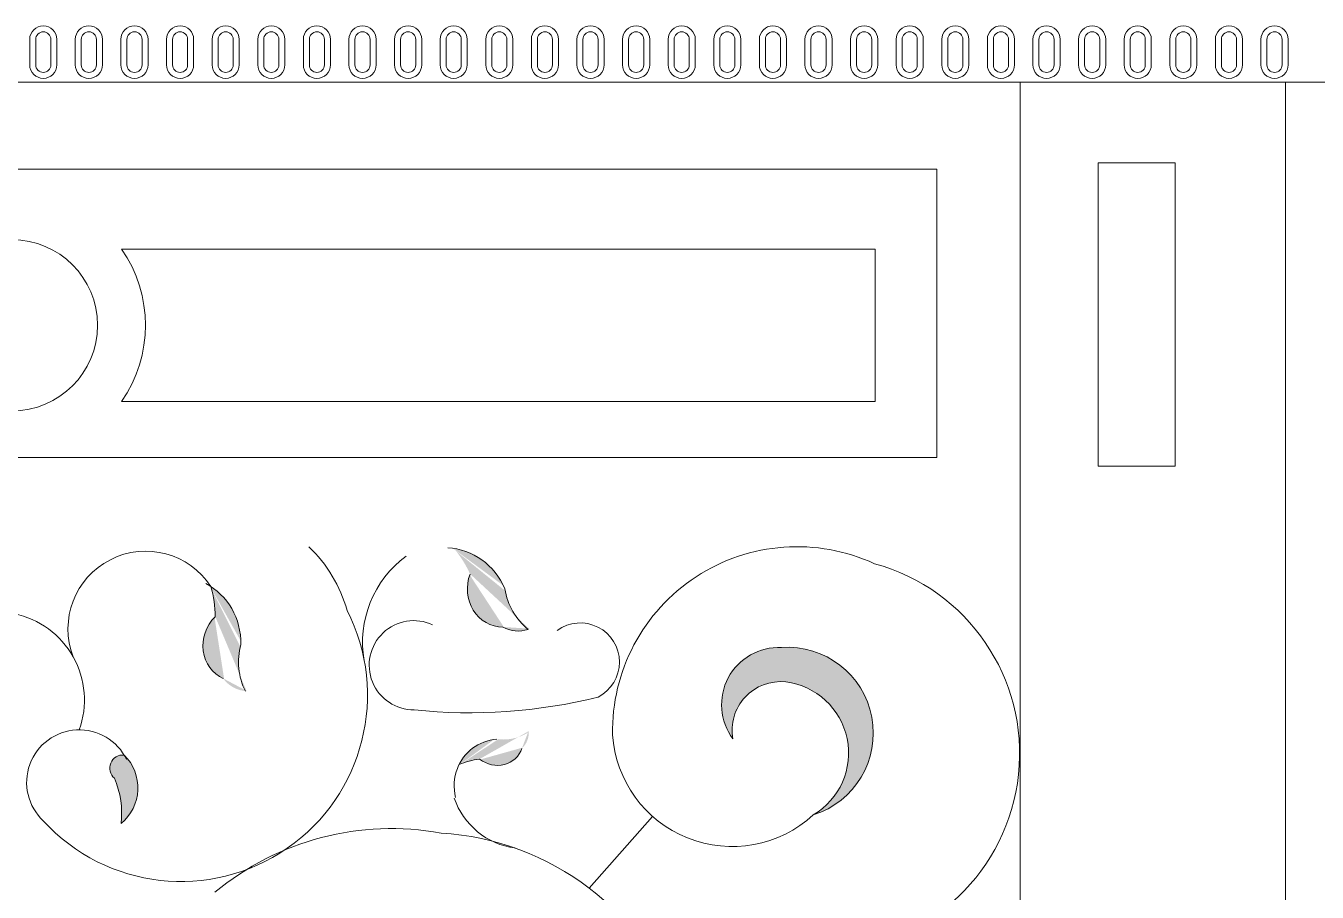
# Model space of a CAD drawing. Header units: inches. Extents: x 16.3 to 32.1, y 12.3 to 22.2.
# Drawn here: x 22.6787 to 22.976, y 18.3746 to 18.5742 of the extents above; entities that cross this region are included whole.
import ezdxf

# ---------------------------------------------------------------- set-up
doc = ezdxf.new("R2010")
doc.units = ezdxf.units.IN
doc.header["$MEASUREMENT"] = 0

msp = doc.modelspace()

# ---------------------------------------------------------------- hatches: boundary and pattern name
at = {"lineweight": 9}
h = msp.add_hatch(color=256, dxfattribs=at)
edge = h.paths.add_edge_path()
edge.add_ellipse((22.79240325109105, 18.44296237818249), major_axis=(-0.003054262308462937, -0.007665959079349591), ratio=0.9263397930872965, start_angle=353.1262854268903, end_angle=397.7506138810956, ccw=False)
edge.add_ellipse((22.78911889662774, 18.44497706495938), major_axis=(-0.00347163578568185, -0.00871353380384566), ratio=0.9263397930854986, start_angle=271.7918971696282, end_angle=379.37108921013595, ccw=False)
edge.add_ellipse((22.75877766509638, 18.43589682463431), major_axis=(-0.009643824668901823, -0.0242052442896821), ratio=0.9263397930932752, start_angle=138.0295197476756, end_angle=154.270409907259)
edge.add_ellipse((22.77402159399904, 18.43676498136342), major_axis=(-0.006442454473310687, -0.01617005593319201), ratio=0.9263397930883474, start_angle=137.0486262020531, end_angle=192.034291997529, ccw=False)
edge.add_ellipse((22.8039775443075, 18.44820814965419), major_axis=(-0.006034337096128615, -0.01514571329398146), ratio=0.9263397930863889, start_angle=-56.58751874061448, end_angle=-15.87347738905482)
h = msp.add_hatch(color=256, dxfattribs=at)
edge = h.paths.add_edge_path()
edge.add_ellipse((22.73065801454091, 18.42885319259108), major_axis=(-0.00594062797851342, -0.005727511333560475), ratio=0.9263397930872971, start_angle=353.1262854268903, end_angle=397.7506138810956, ccw=False)
edge.add_ellipse((22.72849500183388, 18.43204181660446), major_axis=(-0.006752431388141991, -0.006510191758129875), ratio=0.9263397930854984, start_angle=271.7918971696282, end_angle=379.37108921013595, ccw=False)
edge.add_ellipse((22.69710695571014, 18.43626457112296), major_axis=(-0.01875751617594094, -0.01808460097090957), ratio=0.9263397930932749, start_angle=138.0295197476756, end_angle=154.270409907259)
edge.add_ellipse((22.71135536877765, 18.43077696786016), major_axis=(-0.01253075912576361, -0.01208122527955386), ratio=0.9263397930883468, start_angle=137.0486262020531, end_angle=192.034291997529, ccw=False)
edge.add_ellipse((22.7433655798236, 18.42886609157875), major_axis=(-0.01173695909652754, -0.01131590237407694), ratio=0.926339793086389, start_angle=-56.58751874061448, end_angle=-15.87347738905483)
for points in [[(22.85998274655733, 18.39244815553124, 0.8890552406706848), (22.85267041541233, 18.43099361650834, 0.6344124819785262), (22.84149160930328, 18.40994738925813, -0.5015417618768503), (22.85365668601445, 18.42307181455041, -0.7148687783624631)], [(22.69907698442301, 18.40090228114105, -0.12816759498796), (22.70058983296681, 18.39046001567981, 0.4446220346565822), (22.70131011790251, 18.40620646960841, 0.7520325571087497)]]:
    msp.add_hatch(color=256, dxfattribs=at).paths.add_polyline_path(points)
h = msp.add_hatch(color=256, dxfattribs=at)
edge = h.paths.add_edge_path()
edge.add_ellipse((22.78886910488959, 18.41189094897799), major_axis=(0.004474112844140871, -0.003653639721828371), ratio=0.9263397930872967, start_angle=353.1262854268903, end_angle=397.7506138810956, ccw=False)
edge.add_ellipse((22.786832375922, 18.41012282874379), major_axis=(0.005085512863547964, -0.004152919797021072), ratio=0.9263397930854984, start_angle=271.7918971696282, end_angle=379.37108921013595, ccw=False)
edge.add_ellipse((22.78650290851431, 18.38795570019933), major_axis=(0.01412699875585865, -0.01153635717122808), ratio=0.9263397930932754, start_angle=138.0295197476756, end_angle=154.270409907259)
edge.add_ellipse((22.78913432688454, 18.39831474740214), major_axis=(0.009437391224270246, -0.007706740676606086), ratio=0.9263397930883469, start_angle=137.0486262020531, end_angle=192.034291997529, ccw=False)
edge.add_ellipse((22.78780525185343, 18.42072240320733), major_axis=(0.00883955023508259, -0.0072185331456135), ratio=0.9263397930863889, start_angle=-56.58751874061448, end_angle=-15.87347738905483)

# ---------------------------------------------------------------- linework, layer by layer
for p, q in [((22.679551178346, 18.5710509273542), (22.679551178346, 18.56519011246716)), ((22.68093250260778, 18.5710509273542), (22.68093250260778, 18.56519011246716)), ((22.68441664216304, 18.5710509273542), (22.68441664216304, 18.56519011246716)), ((22.68579796642484, 18.5710509273542), (22.68579796642484, 18.56519011246716)), ((22.69005214203912, 18.5710509273542), (22.69005214203912, 18.56519011246716)), ((22.69143346630091, 18.5710509273542), (22.69143346630091, 18.56519011246716)), ((22.69491760585618, 18.5710509273542), (22.69491760585618, 18.56519011246716)), ((22.69629893011797, 18.5710509273542), (22.69629893011797, 18.56519011246716)), ((22.70055310573081, 18.5710509273542), (22.70055310573081, 18.56519011246716)), ((22.7019344299926, 18.5710509273542), (22.7019344299926, 18.56519011246716)), ((22.70541856954858, 18.5710509273542), (22.70541856954858, 18.56519011246716)), ((22.70679989381038, 18.5710509273542), (22.70679989381038, 18.56519011246716)), ((22.71105406942394, 18.5710509273542), (22.71105406942394, 18.56519011246716)), ((22.71243539368573, 18.5710509273542), (22.71243539368573, 18.56519011246716)), ((22.715919533241, 18.5710509273542), (22.715919533241, 18.56519011246716)), ((22.71730085750279, 18.5710509273542), (22.71730085750279, 18.56519011246716)), ((22.72155503311635, 18.5710509273542), (22.72155503311635, 18.56519011246716)), ((22.72293635737742, 18.5710509273542), (22.72293635737742, 18.56519011246716)), ((22.72642049693341, 18.5710509273542), (22.72642049693341, 18.56519011246716)), ((22.72780182119519, 18.5710509273542), (22.72780182119519, 18.56519011246716)), ((22.73205599680804, 18.5710509273542), (22.73205599680804, 18.56519011246716)), ((22.73343732106984, 18.5710509273542), (22.73343732106984, 18.56519011246716)), ((22.73692146062582, 18.5710509273542), (22.73692146062582, 18.56519011246716)), ((22.73830278488761, 18.5710509273542), (22.73830278488761, 18.56519011246716)), ((22.74255696050118, 18.5710509273542), (22.74255696050118, 18.56519011246716)), ((22.74393828476296, 18.5710509273542), (22.74393828476296, 18.56519011246716)), ((22.74742242431823, 18.5710509273542), (22.74742242431823, 18.56519011246716)), ((22.74880374858002, 18.5710509273542), (22.74880374858002, 18.56519011246716)), ((22.75305792419287, 18.5710509273542), (22.75305792419287, 18.56519011246716)), ((22.75443924845465, 18.5710509273542), (22.75443924845465, 18.56519011246716)), ((22.75792338801064, 18.5710509273542), (22.75792338801064, 18.56519011246716)), ((22.75930471227242, 18.5710509273542), (22.75930471227242, 18.56519011246716)), ((22.76355888788599, 18.5710509273542), (22.76355888788599, 18.56519011246716)), ((22.76494021214778, 18.5710509273542), (22.76494021214778, 18.56519011246716)), ((22.76842435170305, 18.5710509273542), (22.76842435170305, 18.56519011246716)), ((22.76980567596484, 18.5710509273542), (22.76980567596484, 18.56519011246716)), ((22.77405985157841, 18.5710509273542), (22.77405985157841, 18.56519011246716)), ((22.77544117584019, 18.5710509273542), (22.77544117584019, 18.56519011246716)), ((22.77892531539547, 18.5710509273542), (22.77892531539547, 18.56519011246716)), ((22.78030663965725, 18.5710509273542), (22.78030663965725, 18.56519011246716)), ((22.78456081527082, 18.5710509273542), (22.78456081527082, 18.56519011246716)), ((22.78594213953261, 18.5710509273542), (22.78594213953261, 18.56519011246716)), ((22.78942627908859, 18.5710509273542), (22.78942627908859, 18.56519011246716)), ((22.79080760335038, 18.5710509273542), (22.79080760335038, 18.56519011246716)), ((22.79506177896322, 18.5710509273542), (22.79506177896322, 18.56519011246716)), ((22.79644310322502, 18.5710509273542), (22.79644310322502, 18.56519011246716)), ((22.79992724278029, 18.5710509273542), (22.79992724278029, 18.56519011246716)), ((22.80130856704207, 18.5710509273542), (22.80130856704207, 18.56519011246716)), ((22.80556274265564, 18.5710509273542), (22.80556274265564, 18.56519011246716)), ((22.80694406691742, 18.5710509273542), (22.80694406691742, 18.56519011246716)), ((22.81042820647341, 18.5710509273542), (22.81042820647341, 18.56519011246716)), ((22.8118095307352, 18.5710509273542), (22.8118095307352, 18.56519011246716)), ((22.81606370634805, 18.5710509273542), (22.81606370634805, 18.56519011246716)), ((22.81744503060983, 18.5710509273542), (22.81744503060983, 18.56519011246716)), ((22.82092917016583, 18.5710509273542), (22.82092917016583, 18.56519011246716)), ((22.82231049442689, 18.5710509273542), (22.82231049442689, 18.56519011246716)), ((22.82656467004046, 18.5710509273542), (22.82656467004046, 18.56519011246716)), ((22.82794599430225, 18.5710509273542), (22.82794599430225, 18.56519011246716)), ((22.83143013385751, 18.5710509273542), (22.83143013385751, 18.56519011246716)), ((22.83281145811929, 18.5710509273542), (22.83281145811929, 18.56519011246716)), ((22.83706563373287, 18.5710509273542), (22.83706563373287, 18.56519011246716)), ((22.83844695799466, 18.5710509273542), (22.83844695799466, 18.56519011246716)), ((22.84193109755065, 18.5710509273542), (22.84193109755065, 18.56519011246716)), ((22.84331242181243, 18.5710509273542), (22.84331242181243, 18.56519011246716)), ((22.84756659742528, 18.5710509273542), (22.84756659742528, 18.56519011246716)), ((22.84894792168706, 18.5710509273542), (22.84894792168706, 18.56519011246716)), ((22.85243206124234, 18.5710509273542), (22.85243206124234, 18.56519011246716)), ((22.85381338550413, 18.5710509273542), (22.85381338550413, 18.56519011246716)), ((22.85806756111841, 18.5710509273542), (22.85806756111841, 18.56519011246716)), ((22.8594488853802, 18.5710509273542), (22.8594488853802, 18.56519011246716)), ((22.86293302493547, 18.5710509273542), (22.86293302493547, 18.56519011246716)), ((22.86431434919725, 18.5710509273542), (22.86431434919725, 18.56519011246716)), ((22.86856852481011, 18.5710509273542), (22.86856852481011, 18.56519011246716)), ((22.86994984907189, 18.5710509273542), (22.86994984907189, 18.56519011246716)), ((22.87343398862788, 18.5710509273542), (22.87343398862788, 18.56519011246716)), ((22.87481531288967, 18.5710509273542), (22.87481531288967, 18.56519011246716)), ((22.87906948850323, 18.5710509273542), (22.87906948850323, 18.56519011246716)), ((22.88045081276502, 18.5710509273542), (22.88045081276502, 18.56519011246716)), ((22.88393495232028, 18.5710509273542), (22.88393495232028, 18.56519011246716)), ((22.88531627658208, 18.5710509273542), (22.88531627658208, 18.56519011246716)), ((22.88957045219492, 18.5710509273542), (22.88957045219492, 18.56519011246716)), ((22.89095177645671, 18.5710509273542), (22.89095177645671, 18.56519011246716)), ((22.8944359160127, 18.5710509273542), (22.8944359160127, 18.56519011246716)), ((22.89581724027448, 18.5710509273542), (22.89581724027448, 18.56519011246716)), ((22.90007141588805, 18.5710509273542), (22.90007141588805, 18.56519011246716)), ((22.90145274014984, 18.5710509273542), (22.90145274014984, 18.56519011246716)), ((22.90493687970583, 18.5710509273542), (22.90493687970583, 18.56519011246716)), ((22.9063182039669, 18.5710509273542), (22.9063182039669, 18.56519011246716)), ((22.91057237958046, 18.5710509273542), (22.91057237958046, 18.56519011246716)), ((22.91195370384225, 18.5710509273542), (22.91195370384225, 18.56519011246716)), ((22.91543784339752, 18.5710509273542), (22.91543784339752, 18.56519011246716)), ((22.91681916765931, 18.5710509273542), (22.91681916765931, 18.56519011246716)), ((22.92107334327215, 18.5710509273542), (22.92107334327215, 18.56519011246716)), ((22.92245466753393, 18.5710509273542), (22.92245466753393, 18.56519011246716)), ((22.92593880708993, 18.5710509273542), (22.92593880708993, 18.56519011246716)), ((22.92732013135172, 18.5710509273542), (22.92732013135172, 18.56519011246716)), ((22.93157430696528, 18.5710509273542), (22.93157430696528, 18.56519011246716)), ((22.93295563122707, 18.5710509273542), (22.93295563122707, 18.56519011246716)), ((22.93643977078234, 18.5710509273542), (22.93643977078234, 18.56519011246716)), ((22.93782109504413, 18.5710509273542), (22.93782109504413, 18.56519011246716)), ((22.94207527065842, 18.5710509273542), (22.94207527065842, 18.56519011246716)), ((22.94345659491948, 18.5710509273542), (22.94345659491948, 18.56519011246716)), ((22.94694073447547, 18.5710509273542), (22.94694073447547, 18.56519011246716)), ((22.94832205873726, 18.5710509273542), (22.94832205873726, 18.56519011246716)), ((22.9525762343501, 18.5710509273542), (22.9525762343501, 18.56519011246716)), ((22.95395755861189, 18.5710509273542), (22.95395755861189, 18.56519011246716)), ((22.95744169816788, 18.5710509273542), (22.95744169816788, 18.56519011246716)), ((22.95882302242967, 18.5710509273542), (22.95882302242967, 18.56519011246716)), ((22.96307719804252, 18.5710509273542), (22.96307719804252, 18.56519011246716)), ((22.96445852230431, 18.5710509273542), (22.96445852230431, 18.56519011246716)), ((22.96794266185957, 18.5710509273542), (22.96794266185957, 18.56519011246716)), ((22.96932398612135, 18.5710509273542), (22.96932398612135, 18.56519011246716)), ((22.38296662207757, 18.56118154882159), (22.97410054789885, 18.56118154882159)), ((22.38905507101902, 18.56118154882159), (22.97410054789885, 18.56118154882159)), ((22.67546167232261, 18.56118154882159), (22.96186827362765, 18.56118154882159)), ((22.90764351669601, 18.56118154882159), (22.90764351669529, 17.71139646131428)), ((22.96875051603703, 18.56118154882159), (22.96875051603703, 17.71139646131428)), ((23.5591460247794, 18.56118154882159), (22.97410054789885, 18.56118154882159)), ((23.56523447372012, 18.56118154882159), (22.97410054789885, 18.56118154882159)), ((22.67546167232261, 18.54119499354951), (22.88841304197364, 18.54119499354951)), ((22.88841304197364, 18.54119499354951), (22.88841304197364, 18.47475145187777)), ((22.92556047621775, 18.47278674467577), (22.92556047621775, 18.54260783170026)), ((22.92556047621775, 18.54260783170026), (22.94329455650487, 18.54260783170026)), ((22.94329455650487, 18.54260783170026), (22.94329455650487, 18.47278674467577)), ((22.7007173650499, 18.52273839942268), (22.87425394802379, 18.52273839942268)), ((22.87425394802379, 18.52273839942268), (22.87425394802379, 18.48767100203875)), ((22.87425394802379, 18.48767100203875), (22.7007173650499, 18.48767100203875)), ((22.88841304197364, 18.47475145187777), (22.67546167232261, 18.47475145187777)), ((22.94329455650487, 18.47278674467577), (22.92556047621775, 18.47278674467577)), ((22.80834054380264, 18.37559340121781), (22.82298144227286, 18.3921043746583))]:
    msp.add_line(p, q, dxfattribs=at)
for centre, radius, start, end in [((22.68267457238613, 18.5710509273542), 0.003123394039518212, 0, 180), ((22.69317553607782, 18.5710509273542), 0.003123394039518212, 0, 180), ((22.70367649977024, 18.5710509273542), 0.003123394039518212, 0, 180), ((22.71417746346336, 18.5710509273542), 0.003123394039518212, 0, 180), ((22.72467842715578, 18.5710509273542), 0.003123394039518212, 0, 180), ((22.73517939084818, 18.5710509273542), 0.003123394039518212, 0, 180), ((22.74568035453988, 18.5710509273542), 0.003123394039518212, 0, 180), ((22.75618131823301, 18.5710509273542), 0.003123394039518212, 0, 180), ((22.76668228192542, 18.5710509273542), 0.003123394039518212, 0, 180), ((22.77718324561783, 18.5710509273542), 0.003123394039518212, 0, 180), ((22.78768420931024, 18.5710509273542), 0.003123394039518212, 0, 180), ((22.79818517300337, 18.5710509273542), 0.003123394039518212, 0, 180), ((22.80868613669507, 18.5710509273542), 0.003123394039518212, 0, 180), ((22.81918710038819, 18.5710509273542), 0.003123394039518212, 0, 180), ((22.82968806407988, 18.5710509273542), 0.003123394039518212, 0, 180), ((22.84018902777229, 18.5710509273542), 0.003123394039518212, 0, 180), ((22.85068999146542, 18.5710509273542), 0.003123394039518212, 0, 180), ((22.86119095515711, 18.5710509273542), 0.003123394039518212, 0, 180), ((22.87169191885025, 18.5710509273542), 0.003123394039518212, 0, 180), ((22.88219288254265, 18.5710509273542), 0.003123394039518212, 0, 180), ((22.89269384623506, 18.5710509273542), 0.003123394039518212, 0, 180), ((22.90319480992748, 18.5710509273542), 0.003123394039518212, 0, 180), ((22.91369577361989, 18.5710509273542), 0.003123394039518212, 0, 180), ((22.92419673731229, 18.5710509273542), 0.003123394039518212, 0, 180), ((22.93469770100543, 18.5710509273542), 0.003123394039518212, 0, 180), ((22.94519866469712, 18.5710509273542), 0.003123394039518212, 0, 180), ((22.95569962838952, 18.5710509273542), 0.003123394039518212, 0, 180), ((22.96620059208266, 18.5710509273542), 0.003123394039518212, 0, 180), ((22.68267457238613, 18.5710509273542), 0.001742069777861396, 0, 180), ((22.69317553607782, 18.5710509273542), 0.001742069777861396, 0, 180), ((22.70367649977024, 18.5710509273542), 0.001742069777861396, 0, 180), ((22.71417746346336, 18.5710509273542), 0.001742069777861396, 0, 180), ((22.72467842715578, 18.5710509273542), 0.001742069777861396, 0, 180), ((22.73517939084818, 18.5710509273542), 0.001742069777861396, 0, 180), ((22.74568035453988, 18.5710509273542), 0.001742069777861396, 0, 180), ((22.75618131823301, 18.5710509273542), 0.001742069777861396, 0, 180), ((22.76668228192542, 18.5710509273542), 0.001742069777861396, 0, 180), ((22.77718324561783, 18.5710509273542), 0.001742069777861396, 0, 180), ((22.78768420931024, 18.5710509273542), 0.001742069777861396, 0, 180), ((22.79818517300337, 18.5710509273542), 0.001742069777861396, 0, 180), ((22.80868613669507, 18.5710509273542), 0.001742069777861396, 0, 180), ((22.81918710038819, 18.5710509273542), 0.001742069777861396, 0, 180), ((22.82968806407988, 18.5710509273542), 0.001742069777861396, 0, 180), ((22.84018902777229, 18.5710509273542), 0.001742069777861396, 0, 180), ((22.85068999146542, 18.5710509273542), 0.001742069777861396, 0, 180), ((22.86119095515711, 18.5710509273542), 0.001742069777861396, 0, 180), ((22.87169191885025, 18.5710509273542), 0.001742069777861396, 0, 180), ((22.88219288254265, 18.5710509273542), 0.001742069777861396, 0, 180), ((22.89269384623506, 18.5710509273542), 0.001742069777861396, 0, 180), ((22.90319480992748, 18.5710509273542), 0.001742069777861396, 0, 180), ((22.91369577361989, 18.5710509273542), 0.001742069777861396, 0, 180), ((22.92419673731229, 18.5710509273542), 0.001742069777861396, 0, 180), ((22.93469770100543, 18.5710509273542), 0.001742069777861396, 0, 180), ((22.94519866469712, 18.5710509273542), 0.001742069777861396, 0, 180), ((22.95569962838952, 18.5710509273542), 0.001742069777861396, 0, 180), ((22.96620059208266, 18.5710509273542), 0.001742069777861396, 0, 180), ((22.68267457238613, 18.56519011246716), 0.003123394039518212, 180, 0), ((22.68267457238613, 18.56519011246716), 0.001742069777861396, 180, 0), ((22.69317553607782, 18.56519011246716), 0.003123394039518212, 180, 0), ((22.69317553607782, 18.56519011246716), 0.001742069777861396, 180, 0), ((22.70367649977024, 18.56519011246716), 0.003123394039518212, 180, 0), ((22.70367649977024, 18.56519011246716), 0.001742069777861396, 180, 0), ((22.71417746346336, 18.56519011246716), 0.003123394039518212, 180, 0), ((22.71417746346336, 18.56519011246716), 0.001742069777861396, 180, 0), ((22.72467842715578, 18.56519011246716), 0.003123394039518212, 180, 0), ((22.72467842715578, 18.56519011246716), 0.001742069777861396, 180, 0), ((22.73517939084818, 18.56519011246716), 0.003123394039518212, 180, 0), ((22.73517939084818, 18.56519011246716), 0.001742069777861396, 180, 0), ((22.74568035453988, 18.56519011246716), 0.003123394039518212, 180, 0), ((22.74568035453988, 18.56519011246716), 0.001742069777861396, 180, 0), ((22.75618131823301, 18.56519011246716), 0.003123394039518212, 180, 0), ((22.75618131823301, 18.56519011246716), 0.001742069777861396, 180, 0), ((22.76668228192542, 18.56519011246716), 0.003123394039518212, 180, 0), ((22.76668228192542, 18.56519011246716), 0.001742069777861396, 180, 0), ((22.77718324561783, 18.56519011246716), 0.003123394039518212, 180, 0), ((22.77718324561783, 18.56519011246716), 0.001742069777861396, 180, 0), ((22.78768420931024, 18.56519011246716), 0.003123394039518212, 180, 0), ((22.78768420931024, 18.56519011246716), 0.001742069777861396, 180, 0), ((22.79818517300337, 18.56519011246716), 0.003123394039518212, 180, 0), ((22.79818517300337, 18.56519011246716), 0.001742069777861396, 180, 0), ((22.80868613669507, 18.56519011246716), 0.003123394039518212, 180, 0), ((22.80868613669507, 18.56519011246716), 0.001742069777861396, 180, 0), ((22.81918710038819, 18.56519011246716), 0.003123394039518212, 180, 0), ((22.81918710038819, 18.56519011246716), 0.001742069777861396, 180, 0), ((22.82968806407988, 18.56519011246716), 0.003123394039518212, 180, 0), ((22.82968806407988, 18.56519011246716), 0.001742069777861396, 180, 0), ((22.84018902777229, 18.56519011246716), 0.003123394039518212, 180, 0), ((22.84018902777229, 18.56519011246716), 0.001742069777861396, 180, 0), ((22.85068999146542, 18.56519011246716), 0.003123394039518212, 180, 0), ((22.85068999146542, 18.56519011246716), 0.001742069777861396, 180, 0), ((22.86119095515711, 18.56519011246716), 0.003123394039518212, 180, 0), ((22.86119095515711, 18.56519011246716), 0.001742069777861396, 180, 0), ((22.87169191885025, 18.56519011246716), 0.003123394039518212, 180, 0), ((22.87169191885025, 18.56519011246716), 0.001742069777861396, 180, 0), ((22.88219288254265, 18.56519011246716), 0.003123394039518212, 180, 0), ((22.88219288254265, 18.56519011246716), 0.001742069777861396, 180, 0), ((22.89269384623506, 18.56519011246716), 0.003123394039518212, 180, 0), ((22.89269384623506, 18.56519011246716), 0.001742069777861396, 180, 0), ((22.90319480992748, 18.56519011246716), 0.003123394039518212, 180, 0), ((22.90319480992748, 18.56519011246716), 0.001742069777861396, 180, 0), ((22.91369577361989, 18.56519011246716), 0.003123394039518212, 180, 0), ((22.91369577361989, 18.56519011246716), 0.001742069777861396, 180, 0), ((22.92419673731229, 18.56519011246716), 0.003123394039518212, 180, 0), ((22.92419673731229, 18.56519011246716), 0.001742069777861396, 180, 0), ((22.93469770100543, 18.56519011246716), 0.003123394039518212, 180, 0), ((22.93469770100543, 18.56519011246716), 0.001742069777861396, 180, 0), ((22.94519866469712, 18.56519011246716), 0.003123394039518212, 180, 0), ((22.94519866469712, 18.56519011246716), 0.001742069777861396, 180, 0), ((22.95569962838952, 18.56519011246716), 0.003123394039518212, 180, 0), ((22.95569962838952, 18.56519011246716), 0.001742069777861396, 180, 0), ((22.96620059208266, 18.56519011246716), 0.003123394039518212, 180, 0), ((22.96620059208266, 18.56519011246716), 0.001742069777861396, 180, 0), ((22.67546167232261, 18.50520470073071), 0.01970791742522374, 270, 90), ((22.67546167232261, 18.50520470073071), 0.03074541599949801, 325.2297864820451, 34.7702135179549), ((22.72115054071866, 18.43060183856148), 0.03274631517867296, 15.84100949755065, 46.1398709953012), ((22.85626291523724, 18.4116976646809), 0.04251536287294035, 65.20249535918641, 181.0486913158925), ((22.7062607907508, 18.43528244212582), 0.01789354954804385, 32.94235317226013, 201.1493152276078), ((22.86212743684703, 18.40652360736788), 0.04537578247520231, 273.1825188144132, 74.70849731378352), ((22.71437971001867, 18.42005194915989), 0.04294961635460406, 222.4359148701662, 26.98487436723988), ((22.67188775045596, 18.4189258461145), 0.02026751362594181, 340.1415540702201, 78.34206068798035), ((22.76800417910044, 18.42691191540933), 0.01027696346147449, 65.09292116462905, 270.469227049337), ((22.80632247148057, 18.42763297838531), 0.009029764982724472, 297.0995866779203, 126.1322498914996), ((22.85203660472097, 18.41783831586487), 0.01317056001352521, 87.24167318599285, 216.8078800272219), ((22.85405495955703, 18.41128994427652), 0.01975225713382833, 287.4640188597378, 94.01947187132629), ((22.85247057592281, 18.4119710850452), 0.01116391744359771, 83.90110056556047, 190.4438075476673), ((22.8515831521435, 18.40667824553497), 0.01652418372555501, 300.5520763756966, 82.79124684210299), ((22.78091872356283, 18.53751106502349), 0.1215548028224615, 263.9410156521557, 284.0536299564008), ((22.69095005115144, 18.39992586978313), 0.01211515238410486, 25.83120008587392, 226.9609256649282), ((22.84129183899258, 18.41275354960144), 0.02759817120560112, 183.8103339103808, 312.6292504254005), ((22.70095960474654, 18.40323185668607), 0.002995193067769525, 83.27954899981695, 231.0569786117818), ((22.69384643799526, 18.39865817745408), 0.01061523585401916, 309.4389929951259, 45.32293381756471), ((22.67979961802895, 18.39277870438157), 0.02091911457223927, 353.6362211617711, 22.85079637564903), ((22.76286515805587, 18.32550684659925), 0.06377989678054932, 79.71005113366688, 129.607228482558), ((22.77073999011567, 18.32661156225588), 0.06174967356838536, 18.24338625754842, 86.7338426898414)]:
    msp.add_arc(centre, radius, start, end, dxfattribs=at)
at = {"lineweight": 9, "extrusion": (0, 0, -1)}
for centre, major_axis, ratio, start_param, end_param in [((22.77771533653269, 18.4334466576029), (0.008499449036315856, 0.02133295111105488), 0.9263397930893562, 4.116126124886094, 5.313844237902456), ((22.71135536877765, 18.43077696786016), (0.01253075912566116, 0.01208122527966577), 0.9263397930869353, -0.2966250857615544, 0.7496428910387523), ((22.8039775443075, 18.44820814965419), (0.00603433709709986, 0.01514571329352069), 0.9263397930858294, 3.41863709769919, 4.129231171082659), ((22.7433655798236, 18.42886609157875), (0.01173695909608446, 0.01131590237455842), 0.9263397930892662, 3.418637097811867, 4.129231171184964), ((22.78913432688454, 18.39831474740214), (-0.009437391224386889, 0.007706740676452517), 0.9263397930953373, -0.2966250857532864, 0.7496428910393603), ((22.78913432688454, 18.39831474740214), (-0.009437391225162932, 0.007706740675032453), 0.9263397930745764, -0.8826739523095563, -0.2966250856292032), ((22.79212753983084, 18.40008156075993), (-0.01245063136685008, 0.01016740589891318), 0.9263397930838501, 4.116126124901936, 5.313844237912135)]:
    msp.add_ellipse(centre, major_axis=major_axis, ratio=ratio, start_param=start_param, end_param=end_param, dxfattribs=at)
at = {"lineweight": 9, "extrusion": (0, 0, -0.9999999999999999)}
msp.add_ellipse((22.77402159399904, 18.43676498136342), major_axis=(0.006442454473323018, 0.01617005593317082), ratio=0.9263397930917759, start_param=-0.2966250857729329, end_param=0.7496428910267614, dxfattribs=at)
at = {"lineweight": 9}
for centre, major_axis, ratio, start_param, end_param in [((22.78911889662774, 18.44497706495938), (0.003471635785581025, 0.008713533803892805), 0.9263397930839559, 1.602070832251935, 3.479681939994002), ((22.69710695571015, 18.43626457112296), (0.01875751617813618, 0.01808460096832856), 0.9263397930874953, -0.7325230689177606, -0.4490660621694874), ((22.72849500183388, 18.43204181660446), (0.00675243138777755, 0.006510191758507811), 0.9263397930868175, 1.602070832210213, 3.479681939946344), ((22.79240325109105, 18.44296237818249), (0.003054262308450915, 0.007665959079364864), 0.9263397930810935, 3.021623702448724, 3.800465160462093), ((22.78683237592201, 18.41012282874379), (-0.005085512863635524, 0.004152919796934442), 0.9263397930840638, 1.602070832245381, 3.479681939989808), ((22.78650290851431, 18.38795570019933), (-0.01412699875580978, 0.0115363571712605), 0.9263397930943456, -0.7325230690416187, -0.4490660623005312)]:
    msp.add_ellipse(centre, major_axis=major_axis, ratio=ratio, start_param=start_param, end_param=end_param, dxfattribs=at)

doc.saveas('drawing.dxf')
